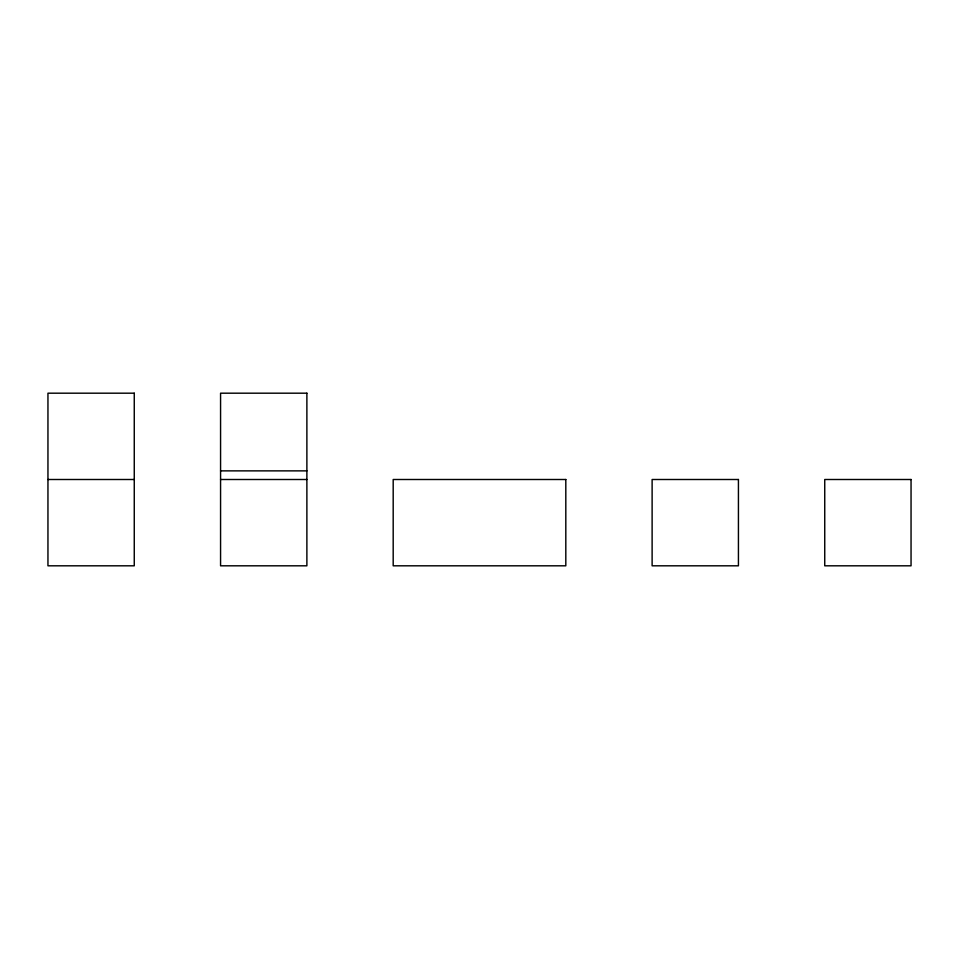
<?xml version="1.0" encoding="UTF-8"?>
<svg xmlns="http://www.w3.org/2000/svg" width="959" height="959" viewBox="0 0 959 959"><rect width="100%" height="100%" fill="white"/><g stroke="black" fill="none" stroke-linecap="round" stroke-linejoin="round"><path stroke-width="1.44" d="M220.57 470.869L306.88 470.869M47.95 479.5L134.26 479.5M220.57 479.5L306.88 479.5M134.26 393.19L47.95 393.19L47.95 565.81L134.26 565.81L134.26 393.19M306.88 393.19L220.57 393.19L220.57 565.81L306.88 565.81L306.88 393.19M565.81 479.5L393.19 479.5L393.19 565.81L565.81 565.81L565.81 479.5M738.43 479.5L652.12 479.5L652.12 565.81L738.43 565.81L738.43 479.5M911.05 479.5L824.74 479.5L824.74 565.81L911.05 565.81L911.05 479.5"/></g></svg>
